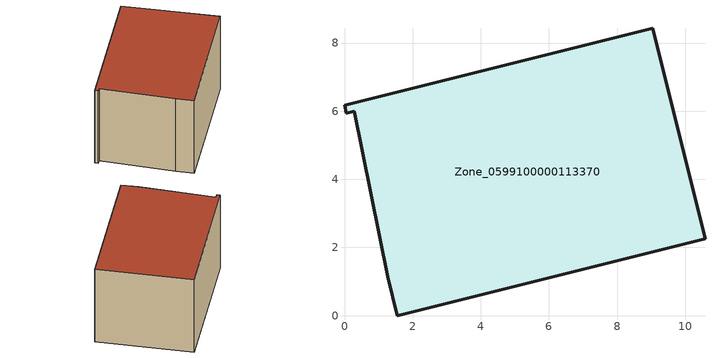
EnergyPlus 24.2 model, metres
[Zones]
Zone_0599100000113370
 floor ground (C_G): 1.26,1.14 0.29,6 0.06,5.94 0,6.17 9.04,8.43 10.58,2.26 1.55,0 z0
 wall outside (C_F): 1.55,0 10.58,2.26 9.04,8.43 0,6.17 0.06,5.94 0.29,6 1.26,1.14 1.55,0 z0:5.6
 roof outside (C_R): 0.29,6 1.26,1.14 1.55,0 10.58,2.26 9.04,8.43 0,6.17 0.06,5.94 z5.6
[BUILDING]
Pand.0599100000113370: North Axis=0; Terrain=City; Loads Convergence Tolerance Value=0.04; Temperature Convergence Tolerance Value=0.4; Solar Distribution=FullExterior; Maximum Number of Warmup Days=25; Minimum Number of Warmup Days=1
[Site:Location]
Rotterdam.The.Hague.AP_ZH_NLD Design_Conditions: Latitude=51.96; Longitude=4.45; Time Zone=1; Elevation=-4.5
[SITE:GROUNDTEMPERATURE:BUILDINGSURFACE]
18, 18, 18, 18, 18, 18, 18, 18, 18, 18, 18, 18
[MATERIAL] Thermal Absorptance=0.9; Solar Absorptance=0.7; Visible Absorptance=0.7
Name | Roughness | Thickness | Conductivity | Density | Specific Heat
G.TI.1946-1964 | MediumSmooth | 0.15 | 1 | 540 | 1210
F.TI.1946-1964 | Rough | 0.3 | 0.857143 | 1920 | 840
R.TI.1946-1964 | MediumRough | 0.2 | 0.277778 | 1500 | 1000
[CONSTRUCTION]
C_G: G.TI.1946-1964
C_F: F.TI.1946-1964
C_R: R.TI.1946-1964
[ZONE]
Zone_0599100000113370: Type=1; Multiplier=1; Ceiling Height=Autocalculate; Volume=Autocalculate; Floor Area=autocalculate; Part of Total Floor Area=Yes
[ZONEINFILTRATION:DESIGNFLOWRATE]
Infil_Zone_0599100000113370: Zone or ZoneList or Space or SpaceList=Zone_0599100000113370; Schedule=AlwaysOn; Design Flow Rate Calculation Method=Flow/Area; Flow Rate per Floor Area=0.003; Constant Term Coefficient=1; Temperature Term Coefficient=0; Velocity Term Coefficient=0; Velocity Squared Term Coefficient=0
[HVACTEMPLATE:ZONE:IDEALLOADSAIRSYSTEM]
Zone_0599100000113370: Maximum Heating Supply Air Temperature=50; Minimum Cooling Supply Air Temperature=13; Maximum Heating Supply Air Humidity Ratio=0.0156; Minimum Cooling Supply Air Humidity Ratio=0.0077; Heating Limit=NoLimit; Cooling Limit=NoLimit; Dehumidification Control Type=ConstantSensibleHeatRatio; Cooling Sensible Heat Ratio=0.7; Dehumidification Setpoint=60; Humidification Control Type=None; Humidification Setpoint=30; Outdoor Air Method=None; Outdoor Air Flow Rate per Person=0.00944; Outdoor Air Flow Rate per Zone Floor Area=0; Outdoor Air Flow Rate per Zone=0; Demand Controlled Ventilation Type=None; Outdoor Air Economizer Type=NoEconomizer; Heat Recovery Type=None; Sensible Heat Recovery Effectiveness=0.7; Latent Heat Recovery Effectiveness=0.65
[ZONECONTROL:THERMOSTAT]
ThermostatControl_Zone_0599100000113370: Zone or ZoneList=Zone_0599100000113370; Control Type Schedule=DualSetpointControlType; Control 1=Thermostat_Zone_0599100000113370; Temperature Difference Between Cutout And Setpoint=0
[THERMOSTATSETPOINT:DUALSETPOINT]
Thermostat_Zone_0599100000113370: Heating Setpoint Temperature Schedule=HeatingSetpoint_Zone_0599100000113370; Cooling Setpoint Temperature Schedule=CoolingSetpoint_Zone_0599100000113370
[SCHEDULE:COMPACT]
HeatingSetpoint_Zone_0599100000113370: Through: 12/31, For: AllDays, Until: 24:00, 21
CoolingSetpoint_Zone_0599100000113370: Through: 12/31, For: AllDays, Until: 24:00, 24
DualSetpointControlType: Through: 12/31, For: AllDays, Until: 24:00, 4
AlwaysOn: Through: 12/31, For: AllDays, Until: 24:00, 1
